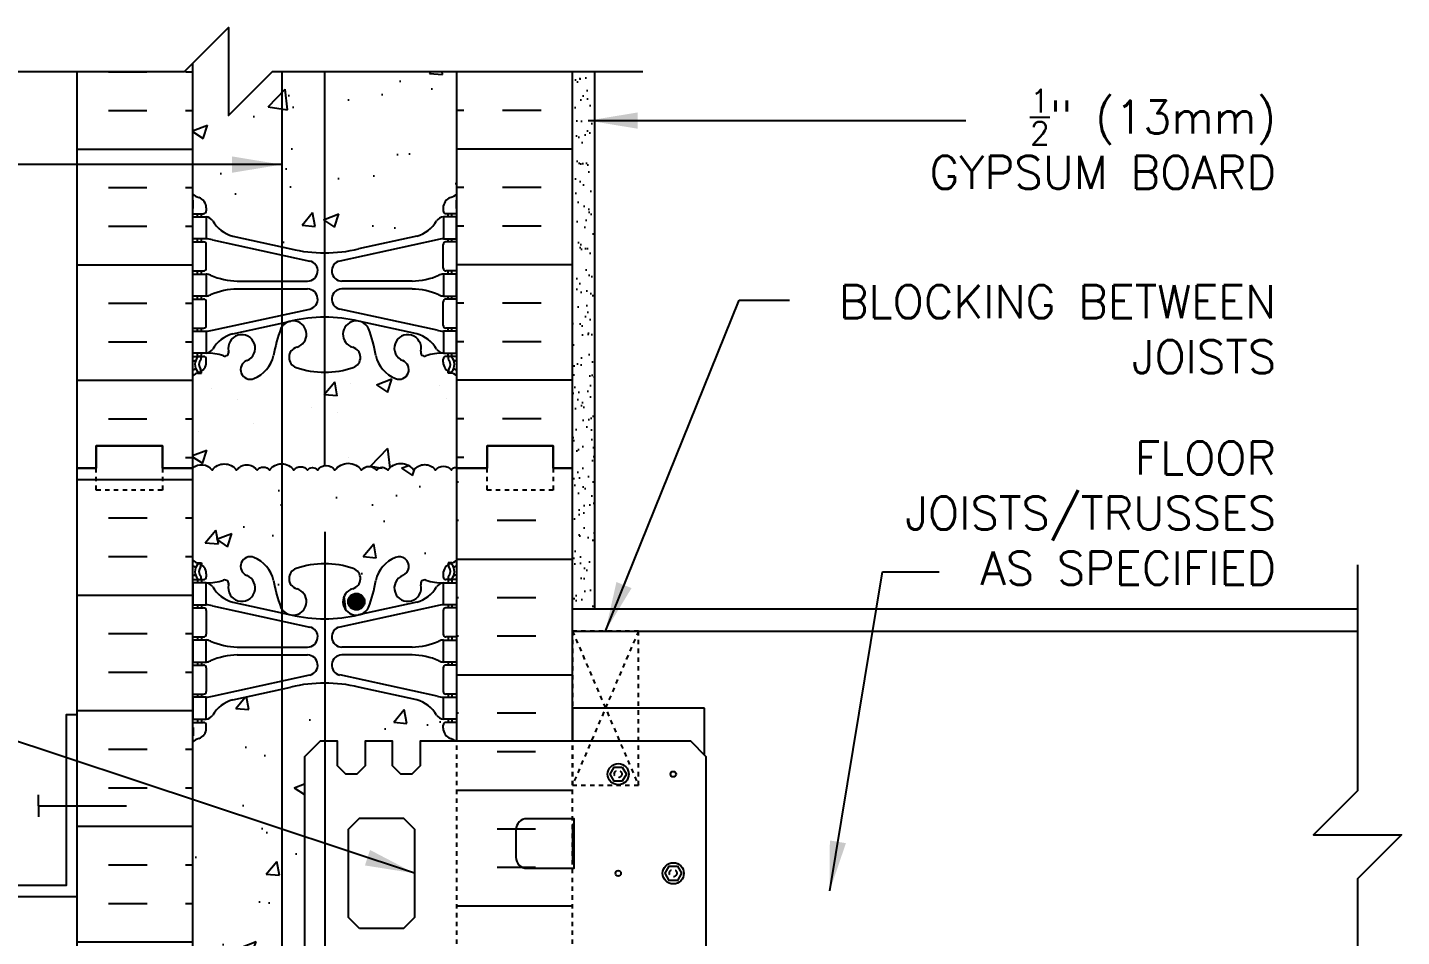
# Model space of a CAD drawing. Header units: inches. Extents: x 80.6 to 129.9, y 68 to 143.3.
# Drawn here: x 98.71 to 129.91, y 122.69 to 143.32 of the extents above; entities that cross this region are included whole.
import ezdxf

# ---------------------------------------------------------------- set-up
doc = ezdxf.new("R2010")
doc.units = ezdxf.units.IN
doc.header["$LTSCALE"] = 0.5
doc.header["$MEASUREMENT"] = 0
doc.linetypes.add('DASHED2', pattern=[0.375, 0.25, -0.125])
doc.linetypes.add('HIDDEN2', pattern=[0.1875, 0.125, -0.0625])
for name, color, linetype in [('HATCH', 12, 'Continuous'), ('line25', 2, 'Continuous'), ('LINE3', 3, 'Continuous'), ('LINE50', 5, 'Continuous'), ('LINE9', 9, 'Continuous'), ('TEXT', 4, 'Continuous'), ('Web_Edge', 9, 'Continuous')]:
    doc.layers.add(name, color=color, linetype=linetype)
doc.styles.add('DIM', font='romans.shx', dxfattribs={"width": 0.7})
doc.styles.add('ROMANS', font='romans.shx', dxfattribs={"height": 0.75})
doc.dimstyles.new('ext_12', dxfattribs={"dimscale": 12, "dimtxt": 0.09375, "dimasz": 0.09375, "dimexe": 0.09375, "dimexo": 0.0625, "dimgap": 0.0625, "dimtad": 1, "dimdec": 1, "dimzin": 3, "dimdsep": 46, "dimlunit": 4, "dimtxsty": 'DIM', "dimcen": 0.09, "dimdle": 0.09375, "dimclrt": 4, "dimadec": 0, "dimazin": 0, "dimtfac": 1, "dimtdec": 1, "dimtmove": 2, "dimatfit": 3, "dimfxl": 1, "dimfrac": 2, "dimtolj": 1, "dimtzin": 0, "dimarcsym": 0})

msp = doc.modelspace()

# ---------------------------------------------------------------- hatches: boundary and pattern name
at = {"layer": 'HATCH'}
h = msp.add_hatch(dxfattribs=at)
h.set_pattern_fill('AR-CONC', color=256, scale=0.5)
h.paths.add_polyline_path([(105.461, 142.32), (104.484, 142.32), (104.484, 138.339), (104.693, 138.293, 0.057795), (105.461, 138.203)])
h.paths.add_polyline_path([(108.461, 142.32), (105.461, 142.32), (105.461, 138.203, 0.057795), (106.229, 138.293), (107.551, 138.583, 0.196323), (108, 138.929, -0.188973), (108.156, 139.024), (108.261, 139.024), (108.261, 139.094), (108.214, 139.094, -0.414214), (108.151, 139.157), (108.151, 139.224, -0.317837), (108.318, 139.46, 0.082415), (108.461, 139.539)])
h.paths.add_polyline_path([(104.484, 142.32), (104.274, 142.32), (103.274, 141.32), (103.274, 143.32), (102.461, 142.508), (102.461, 139.539, 0.082415), (102.604, 139.46, -0.317837), (102.771, 139.224), (102.771, 139.157, -0.414214), (102.709, 139.094), (102.661, 139.094), (102.661, 139.024), (102.766, 139.024, -0.188973), (102.922, 138.929, 0.196323), (103.371, 138.583), (104.484, 138.339)])
h.paths.add_polyline_path([(104.484, 133.415, 0.244698), (104.206, 133.27, 0.520567), (103.926, 133.27, 0.520567), (103.457, 133.27, 0.520567), (102.905, 133.27, 0.451271), (102.461, 133.32), (102.461, 131.231, 0.064398), (102.571, 131.165), (102.661, 131.165), (102.661, 131.124, -0.249069), (102.771, 130.916), (102.771, 130.849, -0.414214), (102.709, 130.786), (102.661, 130.786), (102.661, 130.716), (102.766, 130.716, 0.10046), (103.16, 130.774, -0.601435), (103.279, 130.669, 2.182095), (103.689, 130.882, -1), (103.853, 131.29, -0.24438), (104.301, 130.769, 0.053157), (104.467, 130.155, 0.028241), (104.484, 130.125)])
h.paths.add_polyline_path([(108.461, 133.324, 0.483211), (108.337, 133.27, 0.520567), (107.978, 133.27, 0.520567), (107.486, 133.27, 0.520567), (106.892, 133.27, 0.520567), (106.636, 133.27, 0.520567), (106.298, 133.27, 0.520567), (105.694, 133.27, 0.520567), (105.294, 133.27, 0.520567), (105.069, 133.27, 0.520567), (104.761, 133.27, 0.244698), (104.484, 133.415), (104.484, 130.125, 0.19379), (104.667, 129.99), (104.687, 129.986, 0.955472), (104.825, 130.58, -0.735593), (104.812, 131.038, -0.082755), (105.461, 131.146, -0.082755), (106.11, 131.038, -0.735593), (106.097, 130.58, 0.955472), (106.235, 129.986), (106.255, 129.99, 0.223253), (106.455, 130.155, 0.053157), (106.621, 130.769, -0.24438), (107.069, 131.29, -1), (107.233, 130.882, 2.182095), (107.643, 130.669, -0.601435), (107.762, 130.774, 0.10046), (108.156, 130.716), (108.261, 130.716), (108.261, 130.786), (108.214, 130.786, -0.414214), (108.151, 130.849), (108.151, 130.916, -0.249069), (108.261, 131.124), (108.261, 131.165), (108.351, 131.165, 0.064398), (108.461, 131.231)])
h.paths.add_polyline_path([(106.367, 130.286, -1), (105.992, 130.286, -1)], flags=16)
h.paths.add_polyline_path([(104.484, 128.302), (103.371, 128.058, 0.196323), (102.922, 127.711, -0.188973), (102.766, 127.616), (102.661, 127.616), (102.661, 127.546), (102.709, 127.546, -0.414214), (102.771, 127.484), (102.771, 127.416, -0.317837), (102.604, 127.181, 0.082415), (102.461, 127.102), (102.461, 121.539, 0.082415), (102.604, 121.46, -0.317837), (102.771, 121.224), (102.771, 121.157, -0.414214), (102.709, 121.094), (102.661, 121.094), (102.661, 121.024), (102.766, 121.024, -0.188973), (102.922, 120.929, 0.196323), (103.371, 120.583), (104.484, 120.339)])
h.paths.add_polyline_path([(105.355, 127.12), (105.461, 127.12), (105.461, 128.437, 0.057795), (104.693, 128.348), (104.484, 128.302), (104.484, 120.339), (104.693, 120.293, 0.057795), (105.461, 120.203), (105.461, 121.12), (105.355, 121.12), (105.001, 121.474), (105.001, 126.767)])
h.paths.add_polyline_path([(108.261, 127.616), (108.156, 127.616, -0.188973), (108, 127.711, 0.196323), (107.551, 128.058), (106.229, 128.348, 0.057795), (105.461, 128.437), (105.461, 127.12), (105.751, 127.12), (105.751, 126.558), (105.939, 126.37), (106.189, 126.37), (106.376, 126.558), (106.376, 127.12), (107.001, 127.12), (107.001, 126.558), (107.189, 126.37), (107.439, 126.37), (107.626, 126.558), (107.626, 127.12), (108.436, 127.12, 0.066668), (108.318, 127.181, -0.317837), (108.151, 127.416), (108.151, 127.484, -0.414214), (108.214, 127.546), (108.261, 127.546)])
h.paths.add_polyline_path([(108, 120.929, -0.188973), (108.156, 121.024), (108.261, 121.024), (108.261, 121.094), (108.214, 121.094, -0.242214), (108.163, 121.12), (107.626, 121.12), (107.626, 121.683), (107.439, 121.87), (107.189, 121.87), (107.001, 121.683), (107.001, 121.12), (106.376, 121.12), (106.376, 121.683), (106.189, 121.87), (105.939, 121.87), (105.751, 121.683), (105.751, 121.12), (105.461, 121.12), (105.461, 120.203, 0.057795), (106.229, 120.293), (107.551, 120.583, 0.196323)])
h.paths.add_polyline_path([(104.484, 118.515, 0.028241), (104.467, 118.485, 0.053157), (104.301, 117.871, -0.24438), (103.853, 117.35, -1), (103.689, 117.759, 2.182095), (103.279, 117.972, -0.601435), (103.16, 117.867, 0.10046), (102.766, 117.924), (102.661, 117.924), (102.661, 117.854), (102.709, 117.854, -0.414214), (102.771, 117.792), (102.771, 117.724, -0.249069), (102.661, 117.517), (102.661, 117.475), (102.571, 117.475, 0.064398), (102.461, 117.409), (102.461, 115.32), (102.461, 113.231, 0.064398), (102.571, 113.165), (102.661, 113.165), (102.661, 113.124, -0.249069), (102.771, 112.916), (102.771, 112.849, -0.414214), (102.709, 112.786), (102.661, 112.786), (102.661, 112.716), (102.766, 112.716, 0.10046), (103.16, 112.774, -0.601435), (103.279, 112.669, 2.182095), (103.689, 112.882, -1), (103.853, 113.29, -0.24438), (104.301, 112.769, 0.053157), (104.467, 112.155, 0.028241), (104.484, 112.125), (104.484, 113.998), (104.317, 114.111), (104.484, 114.175)])
h.paths.add_polyline_path([(102.97, 114.008), (102.672, 114.034), (102.913, 114.321)], flags=16)
h.paths.add_polyline_path([(105.461, 117.495, -0.082755), (104.812, 117.603, -0.735593), (104.825, 118.061, 0.955472), (104.687, 118.654), (104.667, 118.65, 0.19379), (104.484, 118.515), (104.484, 114.175), (104.668, 114.246), (104.567, 113.942), (104.484, 113.998), (104.484, 112.125, 0.19379), (104.667, 111.99), (104.687, 111.986, 0.955472), (104.825, 112.58, -0.735593), (104.812, 113.038, -0.082755), (105.461, 113.146)])
h.paths.add_polyline_path([(104.96, 114.387), (104.515, 114.456), (104.905, 114.862)], flags=16)
h.paths.add_polyline_path([(104.93, 112.286, -1), (104.555, 112.286, -1)], flags=16)
h.paths.add_polyline_path([(108.461, 117.409, 0.064398), (108.351, 117.475), (108.261, 117.475), (108.261, 117.517, -0.249069), (108.151, 117.724), (108.151, 117.792, -0.414214), (108.214, 117.854), (108.261, 117.854), (108.261, 117.924), (108.156, 117.924, 0.10046), (107.762, 117.867, -0.601435), (107.643, 117.972, 2.182095), (107.233, 117.759, -1), (107.069, 117.35, -0.24438), (106.621, 117.871, 0.053157), (106.455, 118.485, 0.223253), (106.255, 118.65), (106.235, 118.654, 0.955472), (106.097, 118.061, -0.735593), (106.11, 117.603, -0.082755), (105.461, 117.495), (105.461, 113.146, -0.082755), (106.11, 113.038, -0.735593), (106.097, 112.58, 0.955472), (106.235, 111.986), (106.255, 111.99, 0.223253), (106.455, 112.155, 0.053157), (106.621, 112.769, -0.24438), (107.069, 113.29, -1), (107.233, 112.882, 2.182095), (107.643, 112.669, -0.601435), (107.762, 112.774, 0.10046), (108.156, 112.716), (108.261, 112.716), (108.261, 112.786), (108.214, 112.786, -0.414214), (108.151, 112.849), (108.151, 112.916, -0.249069), (108.261, 113.124), (108.261, 113.165), (108.351, 113.165, 0.064398), (108.461, 113.231), (108.461, 115.32)])
h.paths.add_polyline_path([(106.557, 113.694), (106.258, 113.721), (106.499, 114.008)], flags=16)
h.paths.add_polyline_path([(105.461, 110.437, 0.057795), (104.693, 110.348), (103.371, 110.058, 0.196323), (102.922, 109.711, -0.188973), (102.766, 109.616), (102.661, 109.616), (102.661, 109.546), (102.709, 109.546, -0.414214), (102.771, 109.484), (102.771, 109.416, -0.317837), (102.604, 109.181, 0.082415), (102.461, 109.102), (102.461, 106.508), (103.274, 107.32), (103.274, 105.32), (104.274, 106.32), (105.461, 106.32)])
h.paths.add_polyline_path([(108.461, 109.102, 0.082415), (108.318, 109.181, -0.317837), (108.151, 109.416), (108.151, 109.484, -0.414214), (108.214, 109.546), (108.261, 109.546), (108.261, 109.616), (108.156, 109.616, -0.188973), (108, 109.711, 0.196323), (107.551, 110.058), (106.229, 110.348, 0.057795), (105.461, 110.437), (105.461, 106.32), (108.461, 106.32)])
h = msp.add_hatch(dxfattribs=at)
h.set_pattern_fill('AR-SAND', color=256, scale=0.25, style=0)
h.paths.add_polyline_path([(111.586, 142.32), (111.086, 142.32), (111.086, 133.32), (111.086, 130.12), (111.586, 130.12)])
h = msp.add_hatch(dxfattribs=at)
h.set_pattern_fill('INSUL', color=256, scale=7, style=0)
h.set_pattern_definition([(0, (-2823.7005, -281.6892), (0, 2.625), []), (0, (-2823.7005, -280.8142), (0, 2.625), [0.875, -0.875]), (0, (-2823.7005, -279.9392), (0, 2.625), [0.875, -0.875])])
h.paths.add_polyline_path([(99.836, 115.32), (100.274, 115.32), (100.274, 115.82), (101.774, 115.82), (101.774, 115.32), (102.461, 115.32), (102.461, 133.32), (101.774, 133.32), (101.774, 133.82), (100.274, 133.82), (100.274, 133.32), (99.836, 133.32)])
h = msp.add_hatch(dxfattribs=at)
h.set_pattern_fill('INSUL', color=256, scale=7, angle=180, style=0)
h.paths.add_polyline_path([(108.456, 129.416), (108.156, 129.416), (108.156, 128.916), (108.456, 128.916)])
h.paths.add_polyline_path([(111.086, 133.32), (110.649, 133.32), (110.649, 132.82), (109.149, 132.82), (109.149, 133.32), (108.461, 133.32), (108.461, 127.12), (111.086, 127.12)])
at = {"layer": 'LINE3'}
msp.add_hatch(color=256, dxfattribs=at).paths.add_polyline_path([(105.992, 130.286, 1), (106.367, 130.286, 1)])

# ---------------------------------------------------------------- linework, layer by layer
at = {"layer": 'HATCH'}
for p, q in [((100.549, 142.311), (101.424, 142.311)), ((102.299, 142.311), (102.461, 142.311)), ((108.623, 142.311), (108.461, 142.311)), ((110.373, 142.311), (109.498, 142.311)), ((100.549, 141.436), (101.424, 141.436)), ((102.299, 141.436), (102.461, 141.436)), ((108.623, 141.436), (108.461, 141.436)), ((110.373, 141.436), (109.498, 141.436)), ((99.836, 140.561), (102.461, 140.561)), ((111.086, 140.561), (108.461, 140.561)), ((100.549, 139.686), (101.424, 139.686)), ((102.299, 139.686), (102.461, 139.686)), ((108.623, 139.686), (108.461, 139.686)), ((110.373, 139.686), (109.498, 139.686)), ((100.549, 138.811), (101.424, 138.811)), ((102.299, 138.811), (102.461, 138.811)), ((108.623, 138.811), (108.461, 138.811)), ((110.373, 138.811), (109.498, 138.811)), ((99.836, 137.936), (102.461, 137.936)), ((111.086, 137.936), (108.461, 137.936)), ((100.549, 137.061), (101.424, 137.061)), ((102.299, 137.061), (102.461, 137.061)), ((108.623, 137.061), (108.461, 137.061)), ((110.373, 137.061), (109.498, 137.061)), ((100.549, 136.186), (101.424, 136.186)), ((102.299, 136.186), (102.461, 136.186)), ((108.623, 136.186), (108.461, 136.186)), ((110.373, 136.186), (109.498, 136.186)), ((104.498, 135.691), (104.498, 135.691)), ((99.836, 135.311), (102.461, 135.311)), ((102.883, 135.132), (102.883, 135.132)), ((105.447, 134.99), (105.688, 135.278)), ((105.746, 134.962), (105.688, 135.275)), ((106.056, 135.228), (106.056, 135.228)), ((106.636, 135.207), (106.986, 135.342)), ((106.636, 135.207), (106.885, 135.039)), ((106.885, 135.037), (106.987, 135.339)), ((108.067, 135.187), (108.067, 135.187)), ((111.086, 135.311), (108.461, 135.311)), ((103.489, 134.876), (103.489, 134.876)), ((105.447, 134.99), (105.746, 134.964)), ((105.552, 135.02), (105.552, 135.02)), ((108.221, 134.907), (108.221, 134.907)), ((105.151, 134.687), (105.151, 134.687)), ((105.741, 134.571), (105.741, 134.571)), ((100.549, 134.436), (101.424, 134.436)), ((102.299, 134.436), (102.461, 134.436)), ((103.847, 134.322), (103.847, 134.322)), ((108.623, 134.436), (108.461, 134.436)), ((110.373, 134.436), (109.498, 134.436)), ((102.595, 134.157), (102.595, 134.157)), ((102.299, 133.561), (102.461, 133.561)), ((102.461, 133.604), (102.785, 133.729)), ((102.461, 133.577), (102.684, 133.427)), ((102.684, 133.425), (102.786, 133.727)), ((105.996, 133.564), (105.996, 133.564)), ((106.504, 133.361), (106.893, 133.767)), ((106.945, 133.32), (106.894, 133.765)), ((108.623, 133.561), (108.461, 133.561)), ((106.504, 133.361), (106.769, 133.32)), ((110.25, 126.875), (109.375, 126.875)), ((111.086, 126), (108.461, 126)), ((110.25, 125.125), (109.375, 125.125)), ((110.25, 124.25), (109.375, 124.25)), ((111.086, 123.375), (108.461, 123.375))]:
    msp.add_line(p, q, dxfattribs=at)
msp.add_lwpolyline([(102.461, 133.32, -0.451271), (102.905, 133.27, -0.520567), (103.457, 133.27, -0.520567), (103.926, 133.27, -0.520567), (104.206, 133.27, -0.520567), (104.761, 133.27, -0.520567), (105.069, 133.27, -0.520567), (105.294, 133.27, -0.520567), (105.694, 133.27, -0.520567), (106.298, 133.27, -0.520567), (106.636, 133.27, -0.520567), (106.892, 133.27, -0.520567), (107.486, 133.27, -0.520567), (107.978, 133.27, -0.520567), (108.337, 133.27, -0.483211), (108.461, 133.324)], format="xyb", dxfattribs=at)
at = {"layer": 'line25'}
for p, q in [((102.461, 142.508), (102.461, 133.32)), ((108.461, 133.32), (108.461, 142.32)), ((102.461, 133.32), (102.461, 115.32)), ((108.461, 127.12), (108.461, 133.32)), ((111.086, 129.62), (128.914, 129.62)), ((114.086, 127.87), (111.086, 127.87)), ((111.086, 127.87), (111.086, 127.12)), ((114.086, 126.807), (114.086, 127.87))]:
    msp.add_line(p, q, dxfattribs=at)
msp.add_lwpolyline([(114.126, 121.474), (114.126, 126.767), (113.773, 127.12), (107.626, 127.12), (107.626, 126.558), (107.439, 126.37), (107.189, 126.37), (107.001, 126.558), (107.001, 127.12), (106.376, 127.12), (106.376, 126.558), (106.189, 126.37), (105.939, 126.37), (105.751, 126.558), (105.751, 127.12), (105.355, 127.12), (105.001, 126.767), (105.001, 121.474)], dxfattribs=at)
msp.add_lwpolyline([(106.251, 122.87), (106.001, 123.12), (106.001, 125.12), (106.251, 125.37), (107.251, 125.37), (107.501, 125.12), (107.501, 123.12), (107.251, 122.87)], close=True, dxfattribs=at)
msp.add_lwpolyline([(109.801, 124.483, 0.414214), (110.051, 124.233), (111.126, 124.233), (111.126, 125.358), (110.051, 125.358, 0.414214), (109.801, 125.108)], format="xyb", close=True, dxfattribs=at)
at = {"layer": 'LINE3'}
for p, q in [((104.484, 142.32), (104.484, 108.467)), ((105.461, 133.372), (105.461, 142.32)), ((105.461, 131.872), (105.461, 127.12)), ((105.461, 127.12), (105.461, 121.12))]:
    msp.add_line(p, q, dxfattribs=at)
msp.add_circle((106.18, 130.286), 0.188, dxfattribs=at)
at = {"layer": 'LINE50'}
for p, q in [((99.836, 133.32), (99.836, 142.32)), ((111.086, 133.32), (111.086, 142.32)), ((99.836, 115.32), (99.836, 133.32)), ((111.086, 127.12), (111.086, 133.32))]:
    msp.add_line(p, q, dxfattribs=at)
for points in [[(99.836, 133.32), (100.274, 133.32), (100.274, 133.82), (101.774, 133.82), (101.774, 133.32), (102.461, 133.32)], [(102.461, 133.32), (101.774, 133.32), (101.774, 133.82), (100.274, 133.82), (100.274, 133.32), (99.836, 133.32)], [(111.086, 133.32), (110.649, 133.32), (110.649, 133.82), (109.149, 133.82), (109.149, 133.32), (108.461, 133.32)], [(108.461, 133.32), (109.149, 133.32), (109.149, 133.82), (110.649, 133.82), (110.649, 133.32), (111.086, 133.32)]]:
    msp.add_lwpolyline(points, dxfattribs=at)
at = {"layer": 'LINE9'}
for p, q in [((111.586, 142.32), (111.586, 130.12)), ((111.086, 130.12), (128.914, 130.12)), ((111.086, 125.233), (111.086, 124.358)), ((111.086, 125.233), (111.126, 125.233)), ((111.086, 124.358), (111.126, 124.358))]:
    msp.add_line(p, q, dxfattribs=at)
at = {"layer": 'LINE9', "linetype": 'HIDDEN2'}
for p, q in [((111.086, 129.62), (112.586, 126.12)), ((112.586, 129.62), (111.086, 126.12)), ((108.461, 121.12), (108.461, 127.102)), ((111.086, 121.12), (111.086, 127.12))]:
    msp.add_line(p, q, dxfattribs=at)
at = {"layer": 'LINE9', "linetype": 'Continuous'}
for q in [(98.961, 125.903), (100.961, 125.653), (98.961, 125.403)]:
    msp.add_line((98.961, 125.653), q, dxfattribs=at)
at = {"layer": 'LINE9'}
for points in [[(94.191, 142.32), (102.274, 142.32), (103.274, 143.32), (103.274, 141.32), (104.274, 142.32), (112.684, 142.32)], [(128.914, 131.12), (128.914, 125.995), (127.914, 124.995), (129.914, 124.995), (128.914, 123.995), (128.914, 118.87)]]:
    msp.add_lwpolyline(points, dxfattribs=at)
at = {"layer": 'LINE9', "linetype": 'DASHED2', "ltscale": 0.15}
for points in [[(101.774, 133.32), (101.774, 133.32), (101.774, 132.82), (100.274, 132.82), (100.274, 133.32), (100.274, 133.32)], [(101.774, 133.32), (101.774, 133.32), (101.774, 132.82), (100.274, 132.82), (100.274, 133.32), (100.274, 133.32)], [(110.649, 133.32), (110.649, 133.32), (110.649, 132.82), (109.149, 132.82), (109.149, 133.32), (109.149, 133.32)], [(110.649, 133.32), (110.649, 133.32), (110.649, 132.82), (109.149, 132.82), (109.149, 133.32), (109.149, 133.32)]]:
    msp.add_lwpolyline(points, dxfattribs=at)
at = {"layer": 'LINE9', "linetype": 'HIDDEN2'}
msp.add_lwpolyline([(111.086, 126.12), (112.586, 126.12), (112.586, 129.62), (111.086, 129.62)], close=True, dxfattribs=at)
at = {"layer": 'LINE9'}
for points in [[(99.836, 127.716), (99.586, 127.716), (99.586, 123.841), (96.836, 123.841), (96.836, 123.591), (99.836, 123.591)], [(112.219, 126.53), (112.311, 126.37), (112.219, 126.21), (112.034, 126.21), (111.942, 126.37), (112.034, 126.53)], [(113.469, 124.28), (113.561, 124.12), (113.469, 123.96), (113.284, 123.96), (113.192, 124.12), (113.284, 124.28)]]:
    msp.add_lwpolyline(points, close=True, dxfattribs=at)
for centre, radius in [((112.126, 126.37), 0.241), ((113.376, 126.37), 0.0625), ((113.376, 124.12), 0.241), ((112.126, 124.12), 0.0625)]:
    msp.add_circle(centre, radius, dxfattribs=at)
at = {"layer": 'LINE9', "linetype": 'DASHED2'}
for centre in [(112.122, 126.374), (113.372, 124.124)]:
    msp.add_circle(centre, 0.0843, dxfattribs=at)
at = {"layer": 'Web_Edge'}
for p, q in [((102.471, 139.214), (102.471, 139.4)), ((102.771, 139.224), (102.771, 139.157)), ((108.151, 139.224), (108.151, 139.157)), ((108.451, 139.214), (108.451, 139.4)), ((102.461, 139.094), (102.709, 139.094)), ((102.571, 139.024), (102.571, 139.094)), ((102.661, 139.024), (102.661, 139.094)), ((108.461, 139.094), (108.214, 139.094)), ((108.261, 139.024), (108.261, 139.094)), ((108.351, 139.024), (108.351, 139.094)), ((103.371, 138.583), (104.693, 138.293)), ((107.551, 138.583), (106.229, 138.293)), ((102.461, 138.454), (102.709, 138.454)), ((102.571, 138.454), (102.571, 138.524)), ((102.661, 138.454), (102.661, 138.524)), ((102.771, 137.857), (102.771, 138.392)), ((102.91, 138.5), (105.121, 138.019)), ((108.012, 138.5), (105.801, 138.019)), ((108.151, 137.857), (108.151, 138.392)), ((108.461, 138.454), (108.214, 138.454)), ((108.261, 138.454), (108.261, 138.524)), ((108.351, 138.454), (108.351, 138.524)), ((102.461, 137.794), (102.709, 137.794)), ((102.571, 137.724), (102.571, 137.794)), ((102.661, 137.724), (102.661, 137.794)), ((108.461, 137.794), (108.214, 137.794)), ((108.261, 137.724), (108.261, 137.794)), ((108.351, 137.724), (108.351, 137.794)), ((103.476, 137.564), (105.072, 137.564)), ((103.476, 137.384), (105.072, 137.384)), ((107.446, 137.564), (105.85, 137.564)), ((107.446, 137.384), (105.85, 137.384)), ((102.461, 137.154), (102.709, 137.154)), ((102.571, 137.154), (102.571, 137.224)), ((102.661, 137.154), (102.661, 137.224)), ((102.771, 136.557), (102.771, 137.092)), ((108.151, 136.557), (108.151, 137.092)), ((108.461, 137.154), (108.214, 137.154)), ((108.261, 137.154), (108.261, 137.224)), ((108.351, 137.154), (108.351, 137.224)), ((102.91, 136.448), (105.121, 136.929)), ((108.012, 136.448), (105.801, 136.929)), ((102.461, 136.494), (102.709, 136.494)), ((102.571, 136.424), (102.571, 136.494)), ((102.661, 136.424), (102.661, 136.494)), ((103.371, 136.365), (104.693, 136.656)), ((107.551, 136.365), (106.229, 136.656)), ((108.461, 136.494), (108.214, 136.494)), ((108.261, 136.424), (108.261, 136.494)), ((108.351, 136.424), (108.351, 136.494)), ((102.461, 135.854), (102.709, 135.854)), ((102.461, 135.754), (102.503, 135.754)), ((102.571, 135.854), (102.571, 135.924)), ((102.661, 135.854), (102.661, 135.924)), ((102.771, 135.724), (102.771, 135.792)), ((108.151, 135.724), (108.151, 135.792)), ((108.461, 135.854), (108.214, 135.854)), ((108.261, 135.854), (108.261, 135.924)), ((108.351, 135.854), (108.351, 135.924)), ((108.461, 135.754), (108.419, 135.754)), ((102.571, 135.475), (102.661, 135.475)), ((102.661, 135.475), (102.661, 135.517)), ((108.261, 135.475), (108.261, 135.517)), ((108.351, 135.475), (108.261, 135.475)), ((102.571, 131.165), (102.661, 131.165)), ((102.661, 131.165), (102.661, 131.124)), ((108.351, 131.165), (108.261, 131.165)), ((108.261, 131.165), (108.261, 131.124)), ((102.461, 130.886), (102.503, 130.886)), ((102.461, 130.786), (102.709, 130.786)), ((102.571, 130.786), (102.571, 130.716)), ((102.661, 130.786), (102.661, 130.716)), ((102.771, 130.916), (102.771, 130.849)), ((108.151, 130.916), (108.151, 130.849)), ((108.461, 130.786), (108.214, 130.786)), ((108.261, 130.786), (108.261, 130.716)), ((108.351, 130.786), (108.351, 130.716)), ((108.461, 130.886), (108.419, 130.886)), ((102.461, 130.146), (102.709, 130.146)), ((102.571, 130.216), (102.571, 130.146)), ((102.661, 130.216), (102.661, 130.146)), ((102.91, 130.193), (105.121, 129.711)), ((103.371, 130.275), (104.693, 129.985)), ((108.012, 130.193), (105.801, 129.711)), ((107.551, 130.275), (106.229, 129.985)), ((108.461, 130.146), (108.214, 130.146)), ((108.261, 130.216), (108.261, 130.146)), ((108.351, 130.216), (108.351, 130.146)), ((102.771, 130.084), (102.771, 129.549)), ((108.151, 130.084), (108.151, 129.549)), ((102.461, 129.486), (102.709, 129.486)), ((102.571, 129.486), (102.571, 129.416)), ((102.661, 129.486), (102.661, 129.416)), ((103.476, 129.256), (105.072, 129.256)), ((107.446, 129.256), (105.85, 129.256)), ((108.461, 129.486), (108.214, 129.486)), ((108.261, 129.486), (108.261, 129.416)), ((108.351, 129.486), (108.351, 129.416)), ((102.571, 128.916), (102.571, 128.846)), ((102.661, 128.916), (102.661, 128.846)), ((103.476, 129.076), (105.072, 129.076)), ((107.446, 129.076), (105.85, 129.076)), ((108.261, 128.916), (108.261, 128.846)), ((108.351, 128.916), (108.351, 128.846)), ((102.461, 128.846), (102.709, 128.846)), ((102.771, 128.784), (102.771, 128.249)), ((102.91, 128.14), (105.121, 128.622)), ((108.012, 128.14), (105.801, 128.622)), ((108.151, 128.784), (108.151, 128.249)), ((108.461, 128.846), (108.214, 128.846)), ((103.371, 128.058), (104.693, 128.348)), ((107.551, 128.058), (106.229, 128.348)), ((102.461, 128.186), (102.709, 128.186)), ((102.571, 128.186), (102.571, 128.116)), ((102.661, 128.186), (102.661, 128.116)), ((108.461, 128.186), (108.214, 128.186)), ((108.261, 128.186), (108.261, 128.116)), ((108.351, 128.186), (108.351, 128.116)), ((102.461, 127.546), (102.709, 127.546)), ((102.471, 127.426), (102.471, 127.24)), ((102.571, 127.616), (102.571, 127.546)), ((102.661, 127.616), (102.661, 127.546)), ((102.771, 127.416), (102.771, 127.484)), ((108.151, 127.416), (108.151, 127.484)), ((108.461, 127.546), (108.214, 127.546)), ((108.261, 127.616), (108.261, 127.546)), ((108.351, 127.616), (108.351, 127.546)), ((108.451, 127.426), (108.451, 127.24))]:
    msp.add_line(p, q, dxfattribs=at)
for points in [[(102.466, 139.024), (102.766, 139.024), (102.766, 138.524), (102.466, 138.524)], [(108.456, 139.024), (108.156, 139.024), (108.156, 138.524), (108.456, 138.524)], [(102.466, 137.724), (102.766, 137.724), (102.766, 137.224), (102.466, 137.224)], [(108.456, 137.724), (108.156, 137.724), (108.156, 137.224), (108.456, 137.224)], [(102.466, 136.424), (102.766, 136.424), (102.766, 135.924), (102.466, 135.924)], [(108.456, 136.424), (108.156, 136.424), (108.156, 135.924), (108.456, 135.924)], [(102.466, 130.216), (102.766, 130.216), (102.766, 130.716), (102.466, 130.716)], [(108.456, 130.216), (108.156, 130.216), (108.156, 130.716), (108.456, 130.716)], [(102.466, 128.916), (102.766, 128.916), (102.766, 129.416), (102.466, 129.416)], [(108.456, 128.916), (108.156, 128.916), (108.156, 129.416), (108.456, 129.416)], [(102.466, 127.616), (102.766, 127.616), (102.766, 128.116), (102.466, 128.116)], [(108.456, 127.616), (108.156, 127.616), (108.156, 128.116), (108.456, 128.116)]]:
    msp.add_lwpolyline(points, close=True, dxfattribs=at)
for centre, radius, start, end in [((102.771, 139.931), 0.5, 231.6833, 250.5288), ((108.151, 139.931), 0.5, 289.4712, 308.3167), ((102.771, 139.931), 0.6, 238.8907, 238.927), ((102.451, 139.4), 0.02, 360, 58.927), ((102.451, 139.214), 0.02, 299.988, 360), ((102.521, 139.224), 0.25, 0, 70.5288), ((108.401, 139.224), 0.25, 109.4712, 180), ((108.471, 139.4), 0.02, 121.073, 180), ((108.471, 139.214), 0.02, 180, 240.012), ((108.151, 139.931), 0.6, 301.073, 301.1093), ((102.709, 139.157), 0.0625, 270, 0), ((102.723, 138.778), 0.25, 37.2777, 80.0823), ((103.57, 139.306), 0.75, 210.155, 254.5838), ((107.352, 139.306), 0.75, 285.4162, 329.845), ((108.199, 138.778), 0.25, 99.9177, 142.7223), ((108.214, 139.157), 0.0625, 180, 270), ((102.709, 138.392), 0.0625, 0, 90), ((102.675, 137.528), 1, 76.4291, 84.7991), ((105.461, 141.56), 3.356, 256.7692, 270), ((105.461, 141.56), 3.356, 270, 283.2308), ((108.247, 137.528), 1, 95.2009, 103.5709), ((108.214, 138.392), 0.0625, 90, 180), ((105.072, 137.794), 0.23, 270, 77.6055), ((105.85, 137.794), 0.23, 102.3945, 270), ((102.709, 137.857), 0.0625, 270, 0), ((102.762, 137.505), 0.219, 60.4937, 88.92), ((102.762, 137.505), 0.219, 60.4937, 88.92), ((103.506, 139.164), 1.6, 246.5673, 268.9203), ((103.506, 139.164), 1.6, 246.5673, 268.9203), ((107.416, 139.164), 1.6, 271.0797, 293.4327), ((107.416, 139.164), 1.6, 271.0797, 293.4327), ((108.16, 137.505), 0.219, 91.08, 119.5063), ((108.16, 137.505), 0.219, 91.08, 119.5063), ((108.214, 137.857), 0.0625, 180, 270), ((103.506, 135.784), 1.6, 91.0797, 113.4327), ((105.072, 137.154), 0.23, 282.3945, 90), ((105.85, 137.154), 0.23, 90, 257.6055), ((107.416, 135.784), 1.6, 66.5673, 88.9203), ((102.709, 137.092), 0.0625, 0, 90), ((102.762, 137.443), 0.219, 271.08, 299.5063), ((108.16, 137.443), 0.219, 240.4937, 268.92), ((108.214, 137.092), 0.0625, 90, 180), ((105.461, 133.389), 3.356, 90, 103.2308), ((105.461, 133.389), 3.356, 76.7692, 90), ((102.709, 136.557), 0.0625, 270, 0), ((102.675, 137.42), 1, 275.2009, 283.5709), ((103.57, 135.642), 0.75, 105.4162, 149.845), ((107.264, 135.4), 3, 158.8016, 170.9727), ((104.743, 136.355), 0.305, 285.7253, 154.6218), ((106.18, 136.355), 0.305, 25.3782, 254.2747), ((103.658, 135.4), 3, 9.0273, 21.1984), ((107.352, 135.642), 0.75, 30.155, 74.5838), ((108.247, 137.42), 1, 256.4291, 264.7991), ((108.214, 136.557), 0.0625, 180, 270), ((103.576, 136.042), 0.305, 291.8037, 193.3205), ((104.89, 135.83), 0.24, 105.7253, 251.077), ((106.032, 135.83), 0.24, 288.923, 74.2747), ((107.346, 136.042), 0.305, 346.6795, 248.1963), ((102.503, 135.734), 0.02, 345.8459, 90), ((102.765, 135.67), 0.25, 137.5391, 219.8855), ((102.614, 135.808), 0.045, 317.5391, 137.5391), ((102.765, 135.67), 0.16, 137.5391, 219.9999), ((102.709, 135.792), 0.0625, 360, 90), ((102.723, 136.17), 0.25, 279.9177, 322.7223), ((102.822, 134.926), 1, 70.0933, 93.2121), ((103.192, 135.951), 0.09, 251.1349, 13.3205), ((103.771, 135.555), 0.22, 111.8037, 291.8037), ((103.576, 136.042), 0.745, 291.8037, 346.7348), ((107.346, 136.042), 0.745, 193.2652, 248.1963), ((107.151, 135.555), 0.22, 248.1963, 68.1963), ((107.73, 135.951), 0.09, 166.6795, 288.8651), ((108.1, 134.926), 1, 86.7879, 109.9067), ((108.199, 136.17), 0.25, 217.2777, 260.0823), ((108.214, 135.792), 0.0625, 90, 180), ((108.309, 135.808), 0.045, 42.4609, 222.4609), ((108.157, 135.67), 0.16, 320.0001, 42.4609), ((108.157, 135.67), 0.25, 320.1145, 42.4609), ((108.419, 135.734), 0.02, 90, 194.1541), ((102.771, 135.017), 0.6, 114.9252, 121.1093), ((102.771, 135.017), 0.5, 109.4712, 128.3167), ((102.51, 135.579), 0.02, 294.9252, 19.2084), ((102.607, 135.539), 0.045, 218.552, 40.8121), ((102.521, 135.724), 0.25, 289.4712, 360), ((105.461, 137.495), 2, 251.077, 270), ((105.461, 137.495), 2, 270, 288.923), ((108.401, 135.724), 0.25, 180, 250.5288), ((108.315, 135.539), 0.045, 139.1879, 321.448), ((108.151, 135.017), 0.5, 51.6833, 70.5288), ((108.412, 135.579), 0.02, 160.7916, 245.0748), ((108.151, 135.017), 0.6, 58.8907, 65.0748), ((102.771, 131.624), 0.5, 231.6833, 250.5288), ((102.771, 131.624), 0.6, 238.8907, 245.0748), ((102.765, 130.971), 0.25, 140.1145, 222.4609), ((102.51, 131.061), 0.02, 340.7916, 65.0748), ((102.607, 131.102), 0.045, 319.1879, 141.448), ((102.521, 130.916), 0.25, 0, 70.5288), ((102.765, 130.971), 0.16, 140.0001, 222.4609), ((103.771, 131.086), 0.22, 68.1963, 248.1963), ((103.576, 130.598), 0.745, 13.2652, 68.1963), ((105.461, 129.146), 2, 90, 108.923), ((105.461, 129.146), 2, 71.077, 90), ((107.346, 130.598), 0.745, 111.8037, 166.7348), ((107.151, 131.086), 0.22, 291.8037, 111.8037), ((108.401, 130.916), 0.25, 109.4712, 180), ((108.315, 131.102), 0.045, 38.552, 220.8121), ((108.157, 130.971), 0.16, 317.5391, 39.9999), ((108.151, 131.624), 0.5, 289.4712, 308.3167), ((108.157, 130.971), 0.25, 317.5391, 39.8855), ((108.412, 131.061), 0.02, 114.9252, 199.2084), ((108.151, 131.624), 0.6, 294.9252, 301.1093), ((102.503, 130.906), 0.02, 270, 14.1541), ((102.614, 130.833), 0.045, 222.4609, 42.4609), ((102.709, 130.849), 0.0625, 270, 0), ((102.822, 131.715), 1, 266.7879, 289.9067), ((103.192, 130.689), 0.09, 346.6795, 108.8651), ((103.576, 130.598), 0.305, 166.6795, 68.1963), ((107.264, 131.24), 3, 189.0273, 201.1984), ((104.89, 130.811), 0.24, 108.923, 254.2747), ((106.032, 130.811), 0.24, 285.7253, 71.077), ((103.658, 131.24), 3, 338.8016, 350.9727), ((107.346, 130.598), 0.305, 111.8037, 13.3205), ((107.73, 130.689), 0.09, 71.1349, 193.3205), ((108.1, 131.715), 1, 250.0933, 273.2121), ((108.214, 130.849), 0.0625, 180, 270), ((108.309, 130.833), 0.045, 137.5391, 317.5391), ((108.419, 130.906), 0.02, 165.8459, 270), ((102.723, 130.47), 0.25, 37.2777, 80.0823), ((103.57, 130.998), 0.75, 210.155, 254.5838), ((104.743, 130.286), 0.305, 205.3782, 74.2747), ((106.18, 130.286), 0.305, 105.7253, 334.6218), ((107.352, 130.998), 0.75, 285.4162, 329.845), ((108.199, 130.47), 0.25, 99.9177, 142.7223), ((102.709, 130.084), 0.0625, 0, 90), ((102.675, 129.221), 1, 76.4291, 84.7991), ((108.247, 129.221), 1, 95.2009, 103.5709), ((108.214, 130.084), 0.0625, 90, 180), ((105.461, 133.252), 3.356, 256.7692, 270), ((105.461, 133.252), 3.356, 270, 283.2308), ((102.709, 129.549), 0.0625, 270, 0), ((105.072, 129.486), 0.23, 270, 77.6055), ((105.85, 129.486), 0.23, 102.3945, 270), ((108.214, 129.549), 0.0625, 180, 270), ((102.762, 129.198), 0.219, 60.4937, 88.92), ((103.506, 130.856), 1.6, 246.5673, 268.9203), ((107.416, 130.856), 1.6, 271.0797, 293.4327), ((108.16, 129.198), 0.219, 91.08, 119.5063), ((102.762, 129.135), 0.219, 271.08, 299.5063), ((102.762, 129.135), 0.219, 271.08, 299.5063), ((103.506, 127.477), 1.6, 91.0797, 113.4327), ((103.506, 127.477), 1.6, 91.0797, 113.4327), ((105.072, 128.846), 0.23, 282.3945, 90), ((105.85, 128.846), 0.23, 90, 257.6055), ((107.416, 127.477), 1.6, 66.5673, 88.9203), ((107.416, 127.477), 1.6, 66.5673, 88.9203), ((108.16, 129.135), 0.219, 240.4937, 268.92), ((108.16, 129.135), 0.219, 240.4937, 268.92), ((102.709, 128.784), 0.0625, 0, 90), ((108.214, 128.784), 0.0625, 90, 180), ((102.709, 128.249), 0.0625, 270, 0), ((105.461, 125.081), 3.356, 90, 103.2308), ((105.461, 125.081), 3.356, 76.7692, 90), ((108.214, 128.249), 0.0625, 180, 270), ((102.675, 129.112), 1, 275.2009, 283.5709), ((103.57, 127.335), 0.75, 105.4162, 149.845), ((107.352, 127.335), 0.75, 30.155, 74.5838), ((108.247, 129.112), 1, 256.4291, 264.7991), ((102.723, 127.863), 0.25, 279.9177, 322.7223), ((108.199, 127.863), 0.25, 217.2777, 260.0823), ((102.451, 127.426), 0.02, 0, 60.012), ((102.521, 127.416), 0.25, 289.4712, 360), ((102.709, 127.484), 0.0625, 360, 90), ((108.214, 127.484), 0.0625, 90, 180), ((108.401, 127.416), 0.25, 180, 250.5288), ((108.471, 127.426), 0.02, 119.988, 180), ((102.451, 127.24), 0.02, 301.073, 0), ((102.771, 126.709), 0.6, 121.073, 121.1093), ((102.771, 126.709), 0.5, 109.4712, 128.3167), ((108.151, 126.709), 0.5, 55.2722, 70.5288), ((108.471, 127.24), 0.02, 180, 238.927), ((108.151, 126.709), 0.6, 58.8907, 58.927)]:
    msp.add_arc(centre, radius, start, end, dxfattribs=at)

# ---------------------------------------------------------------- texts
at = {"layer": 'TEXT', "char_height": 0.75, "attachment_point": 6, "style": 'ROMANS'}
for s, insert, width in [('\\A1;{\\H0.7x;\\S1/2;}" (13mm) GYPSUM BOARD', (127.069, 140.785), 9.12398), ('BLOCKING BETWEEN JOISTS', (127.069, 136.47), 11.52812), ('FLOOR JOISTS/TRUSSES AS SPECIFIED', (127.069, 132.297), 9.12398)]:
    msp.add_mtext(s, dxfattribs=dict(at, insert=insert, width=width))

# ---------------------------------------------------------------- leaders
at = {"layer": 'TEXT'}
for points, override in [([(111.445, 141.207), (120.02, 141.207)], {"dimgap": 0.0625, "dimtad": 0}), ([(104.484, 140.208), (91.46, 140.208)], {"dimgap": 0.0625, "dimtad": 0}), ([(111.836, 129.62), (114.871, 137.127), (116.019, 137.127)], {"dimtad": 0}), ([(116.93, 123.725), (118.131, 130.963), (119.415, 130.963)], {"dimtad": 0}), ([(107.501, 124.12), (91.185, 129.527), (88.248, 129.527)], {"dimtad": 0})]:
    msp.add_leader(points, dimstyle='ext_12', override=override, dxfattribs=at)

doc.saveas('drawing.dxf')
